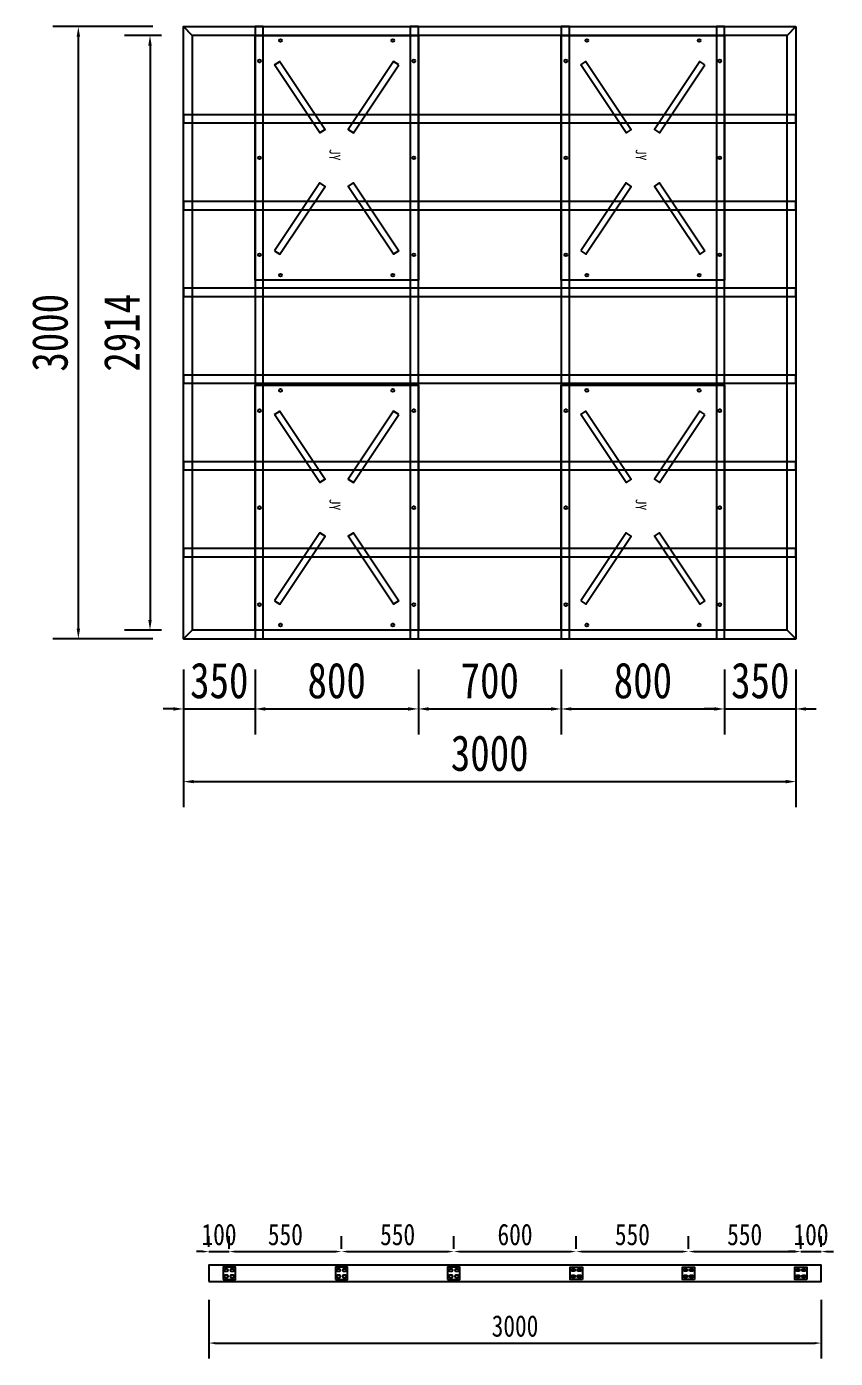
# Model space of a CAD drawing. Header units: millimetres. Extents: x -2018967 to 3675, y -751 to 1571936.
# Drawn here: x -1773719 to -1769758, y 1223514 to 1230039 of the extents above; entities that cross this region are included whole.
import ezdxf

# ---------------------------------------------------------------- set-up
doc = ezdxf.new("R2010")
doc.units = ezdxf.units.MM
doc.header["$LTSCALE"] = 1000
doc.layers.get('0').update_dxf_attribs({"linetype": 'CONTINUOUS'})
doc.layers.get('DEFPOINTS').update_dxf_attribs({"linetype": 'CONTINUOUS'})
for name, color, linetype in [('PUB_TEXT', 7, 'CONTINUOUS'), ('W-STEEL_FRAME钢架', 3, 'CONTINUOUS'), ('W-STEEL_KEEL钢龙骨', 5, 'CONTINUOUS')]:
    doc.layers.add(name, color=color, linetype=linetype)
doc.styles.add('STANDARD_T3', font='simplex.shx', dxfattribs={"width": 0.7, "bigfont": 'gbcbig.shx'})
doc.styles.add('黑体', font='simhei.ttf', dxfattribs={"width": 0.8})
doc.dimstyles.new('W&&30', dxfattribs={"dimtxt": 105, "dimasz": 30, "dimexe": 75, "dimexo": 90, "dimgap": 30, "dimtad": 1, "dimdec": 0, "dimzin": 0, "dimdsep": 46, "dimtxsty": 'STANDARD_T3', "dimcen": 0.09, "dimclrd": 1, "dimclre": 1, "dimclrt": 7, "dimazin": 2, "dimtfac": 1, "dimtdec": 0, "dimtix": 1, "dimtmove": 2, "dimatfit": 3, "dimfxl": 100, "dimtolj": 1, "dimtzin": 0, "dimarcsym": 0})
doc.dimstyles.new('W&&50', dxfattribs={"dimtxt": 175, "dimasz": 50, "dimexe": 125, "dimexo": 150, "dimgap": 50, "dimtad": 1, "dimdec": 0, "dimzin": 0, "dimdsep": 46, "dimtxsty": '黑体', "dimcen": 0.09, "dimclrd": 1, "dimclre": 1, "dimclrt": 7, "dimazin": 2, "dimtfac": 1, "dimtdec": 0, "dimtix": 1, "dimtmove": 2, "dimatfit": 3, "dimfxl": 100, "dimtolj": 1, "dimtzin": 0, "dimarcsym": 0})

# ---------------------------------------------------------------- blocks, each defined once
blk = doc.blocks.new('*D576')
at = {"color": 1, "lineweight": -2, "transparency": 16777216}
for p, q in [((-1773058.1, 1229996.4), (-1773240.1, 1229996.4)), ((-1773115.1, 1229946.4), (-1773115.1, 1227132.3)), ((-1773058.1, 1227082.3), (-1773240.1, 1227082.3))]:
    blk.add_line(p, q, dxfattribs=at)
at = {"color": 1, "transparency": 16777216}
for points in [[(-1773123.5, 1229946.4), (-1773106.8, 1229946.4), (-1773115.1, 1229996.4)], [(-1773123.5, 1227132.3), (-1773106.8, 1227132.3), (-1773115.1, 1227082.3)]]:
    blk.add_solid(points, dxfattribs=at)
at = {"layer": 'DEFPOINTS', "color": 0, "transparency": 16777216}
for p in [(-1772908.1, 1229996.4), (-1773115.1, 1227082.3), (-1772908.1, 1227082.3)]:
    blk.add_point(p, dxfattribs=at)
at = {"color": 7, "transparency": 16777216, "insert": (-1773252.6, 1228539.3), "char_height": 175, "attachment_point": 5, "rotation": 90, "style": '黑体'}
blk.add_mtext('\\A1;2914', dxfattribs=at)
blk = doc.blocks.new('*D577')
at = {"color": 1, "lineweight": -2, "transparency": 16777216}
for p, q in [((-1773101.1, 1230039.4), (-1773591.2, 1230039.4)), ((-1773466.2, 1227089.4), (-1773466.2, 1229989.4)), ((-1773100.8, 1227039.4), (-1773591.2, 1227039.4))]:
    blk.add_line(p, q, dxfattribs=at)
at = {"color": 1, "transparency": 16777216}
for points in [[(-1773474.5, 1229989.4), (-1773457.8, 1229989.4), (-1773466.2, 1230039.4)], [(-1773474.5, 1227089.4), (-1773457.8, 1227089.4), (-1773466.2, 1227039.4)]]:
    blk.add_solid(points, dxfattribs=at)
at = {"layer": 'DEFPOINTS', "color": 0, "transparency": 16777216}
for p in [(-1773466.2, 1230039.4), (-1772951.1, 1230039.4), (-1772950.8, 1227039.4)]:
    blk.add_point(p, dxfattribs=at)
at = {"color": 7, "transparency": 16777216, "insert": (-1773604.6, 1228539.4), "char_height": 175, "attachment_point": 5, "rotation": 90, "style": '黑体'}
blk.add_mtext('\\A1;3000', dxfattribs=at)
blk = doc.blocks.new('$matou$00000186')
for points in [[(-600, 400), (600, 400), (600, -400), (-600, -400)], [(-455.8, 303.8), (-472.4, 278.9), (-139.6, 57), (-122.9, 82)], [(455.8, 303.8), (472.4, 278.9), (139.6, 57), (122.9, 82)], [(-455.8, -303.8), (-472.4, -278.9), (-139.6, -57), (-122.9, -82)], [(455.8, -303.8), (472.4, -278.9), (139.6, -57), (122.9, -82)]]:
    blk.add_lwpolyline(points, close=True)
at = {"color": 1}
for centre in [(-475, 377.5), (0, 377.5), (475, 377.5), (-575, 275), (575, 275), (-575, -275), (575, -275), (-475, -377.5), (0, -377.5), (475, -377.5)]:
    blk.add_circle(centre, 7, dxfattribs=at)
at = {"layer": 'PUB_TEXT', "style": '黑体', "width": 0.8}
blk.add_text('JY', height=52.57, dxfattribs=at).set_placement((-44.4, -35.3))
blk = doc.blocks.new('*U578')
at = {"rotation": 270}
blk.add_blockref('$matou$00000186', (0, 0), dxfattribs=at)
blk = doc.blocks.new('*U579')
at = {"color": 0, "linetype": 'ByBlock', "lineweight": -2, "transparency": 16777216}
for p in [(0, 1714), (1500, 1714), (0, 0), (1500, 0)]:
    blk.add_blockref('*U578', p, dxfattribs=at)
blk = doc.blocks.new('*U580')
at = {"layer": 'W-STEEL_KEEL钢龙骨', "color": 1}
for points in [[(-400, -1500), (-360, -1500), (-360, 1500), (-400, 1500)], [(360, -1500), (400, -1500), (400, 1500), (360, 1500)]]:
    blk.add_lwpolyline(points, close=True, dxfattribs=at)
blk = doc.blocks.new('*U581')
at = {"color": 0, "linetype": 'ByBlock', "lineweight": -2, "transparency": 16777216}
for p in [(0, 0), (1500, 0)]:
    blk.add_blockref('*U580', p, dxfattribs=at)
blk = doc.blocks.new('*U582')
at = {"layer": 'W-STEEL_KEEL钢龙骨'}
blk.add_lwpolyline([(-1499.9, -20), (1499.9, -20), (1499.9, 20), (-1499.9, 20)], close=True, dxfattribs=at)
blk = doc.blocks.new('*U583')
at = {"color": 0, "linetype": 'ByBlock', "lineweight": -2, "transparency": 16777216}
for p in [(0, 2125), (0, 1700), (0, 1275), (0, 850), (0, 425), (0, 0)]:
    blk.add_blockref('*U582', p, dxfattribs=at)
blk = doc.blocks.new('*D584')
at = {"color": 1, "lineweight": -2, "transparency": 16777216}
for p, q in [((-1772950.8, 1226889.4), (-1772950.8, 1226571.1)), ((-1772600.7, 1226889.4), (-1772600.7, 1226571.1)), ((-1773000.8, 1226696.1), (-1773050.8, 1226696.1)), ((-1772950.8, 1226696.1), (-1772600.7, 1226696.1)), ((-1772550.7, 1226696.1), (-1772500.7, 1226696.1))]:
    blk.add_line(p, q, dxfattribs=at)
at = {"color": 1, "transparency": 16777216}
for points in [[(-1773000.8, 1226704.5), (-1773000.8, 1226687.8), (-1772950.8, 1226696.1)], [(-1772550.7, 1226704.5), (-1772550.7, 1226687.8), (-1772600.7, 1226696.1)]]:
    blk.add_solid(points, dxfattribs=at)
at = {"layer": 'DEFPOINTS', "color": 0, "transparency": 16777216}
for p in [(-1772950.8, 1227039.4), (-1772600.7, 1227039.4), (-1772600.7, 1226696.1)]:
    blk.add_point(p, dxfattribs=at)
at = {"color": 7, "transparency": 16777216, "insert": (-1772775.8, 1226834.6), "char_height": 175, "attachment_point": 5, "style": '黑体'}
blk.add_mtext('\\A1;350', dxfattribs=at)
blk = doc.blocks.new('*D585')
at = {"color": 1, "lineweight": -2, "transparency": 16777216}
for p, q in [((-1772600.7, 1226889.4), (-1772600.7, 1226571.1)), ((-1771800.7, 1226889.4), (-1771800.7, 1226571.1)), ((-1772550.7, 1226696.1), (-1771850.7, 1226696.1))]:
    blk.add_line(p, q, dxfattribs=at)
at = {"color": 1, "transparency": 16777216}
for points in [[(-1772550.7, 1226704.5), (-1772550.7, 1226687.8), (-1772600.7, 1226696.1)], [(-1771850.7, 1226704.5), (-1771850.7, 1226687.8), (-1771800.7, 1226696.1)]]:
    blk.add_solid(points, dxfattribs=at)
at = {"layer": 'DEFPOINTS', "color": 0, "transparency": 16777216}
for p in [(-1772600.7, 1227039.4), (-1771800.7, 1227039.4), (-1771800.7, 1226696.1)]:
    blk.add_point(p, dxfattribs=at)
at = {"color": 7, "transparency": 16777216, "insert": (-1772200.7, 1226834.6), "char_height": 175, "attachment_point": 5, "style": '黑体'}
blk.add_mtext('\\A1;800', dxfattribs=at)
blk = doc.blocks.new('*D586')
at = {"color": 1, "lineweight": -2, "transparency": 16777216}
for p, q in [((-1771800.7, 1226889.4), (-1771800.7, 1226571.1)), ((-1771100.7, 1226889.4), (-1771100.7, 1226571.1)), ((-1771750.7, 1226696.1), (-1771150.7, 1226696.1))]:
    blk.add_line(p, q, dxfattribs=at)
at = {"color": 1, "transparency": 16777216}
for points in [[(-1771750.7, 1226704.5), (-1771750.7, 1226687.8), (-1771800.7, 1226696.1)], [(-1771150.7, 1226704.5), (-1771150.7, 1226687.8), (-1771100.7, 1226696.1)]]:
    blk.add_solid(points, dxfattribs=at)
at = {"layer": 'DEFPOINTS', "color": 0, "transparency": 16777216}
for p in [(-1771800.7, 1227039.4), (-1771100.7, 1227039.4), (-1771100.7, 1226696.1)]:
    blk.add_point(p, dxfattribs=at)
at = {"color": 7, "transparency": 16777216, "insert": (-1771450.7, 1226834.6), "char_height": 175, "attachment_point": 5, "style": '黑体'}
blk.add_mtext('\\A1;700', dxfattribs=at)
blk = doc.blocks.new('*D587')
at = {"color": 1, "lineweight": -2, "transparency": 16777216}
for p, q in [((-1771100.7, 1226889.4), (-1771100.7, 1226571.1)), ((-1770300.7, 1226889.4), (-1770300.7, 1226571.1)), ((-1771050.7, 1226696.1), (-1770350.7, 1226696.1))]:
    blk.add_line(p, q, dxfattribs=at)
at = {"color": 1, "transparency": 16777216}
for points in [[(-1771050.7, 1226704.5), (-1771050.7, 1226687.8), (-1771100.7, 1226696.1)], [(-1770350.7, 1226704.5), (-1770350.7, 1226687.8), (-1770300.7, 1226696.1)]]:
    blk.add_solid(points, dxfattribs=at)
at = {"layer": 'DEFPOINTS', "color": 0, "transparency": 16777216}
for p in [(-1771100.7, 1227039.4), (-1770300.7, 1227039.4), (-1770300.7, 1226696.1)]:
    blk.add_point(p, dxfattribs=at)
at = {"color": 7, "transparency": 16777216, "insert": (-1770700.7, 1226834.6), "char_height": 175, "attachment_point": 5, "style": '黑体'}
blk.add_mtext('\\A1;800', dxfattribs=at)
blk = doc.blocks.new('*D588')
at = {"color": 1, "lineweight": -2, "transparency": 16777216}
for p, q in [((-1770300.7, 1226889.4), (-1770300.7, 1226571.1)), ((-1769951.1, 1226889.4), (-1769951.1, 1226571.1)), ((-1770350.7, 1226696.1), (-1770400.7, 1226696.1)), ((-1770300.7, 1226696.1), (-1769951.1, 1226696.1)), ((-1769901.1, 1226696.1), (-1769851.1, 1226696.1))]:
    blk.add_line(p, q, dxfattribs=at)
at = {"color": 1, "transparency": 16777216}
for points in [[(-1770350.7, 1226704.5), (-1770350.7, 1226687.8), (-1770300.7, 1226696.1)], [(-1769901.1, 1226704.5), (-1769901.1, 1226687.8), (-1769951.1, 1226696.1)]]:
    blk.add_solid(points, dxfattribs=at)
at = {"layer": 'DEFPOINTS', "color": 0, "transparency": 16777216}
for p in [(-1770300.7, 1227039.4), (-1769951.1, 1227039.4), (-1769951.1, 1226696.1)]:
    blk.add_point(p, dxfattribs=at)
at = {"color": 7, "transparency": 16777216, "insert": (-1770125.9, 1226834.6), "char_height": 175, "attachment_point": 5, "style": '黑体'}
blk.add_mtext('\\A1;350', dxfattribs=at)
blk = doc.blocks.new('*D589')
at = {"color": 1, "lineweight": -2, "transparency": 16777216}
for p, q in [((-1772951.1, 1226889.4), (-1772951.1, 1226215.1)), ((-1769951.1, 1226889.4), (-1769951.1, 1226215.1)), ((-1772901.1, 1226340.1), (-1770001.1, 1226340.1))]:
    blk.add_line(p, q, dxfattribs=at)
at = {"color": 1, "transparency": 16777216}
for points in [[(-1772901.1, 1226348.4), (-1772901.1, 1226331.8), (-1772951.1, 1226340.1)], [(-1770001.1, 1226348.4), (-1770001.1, 1226331.8), (-1769951.1, 1226340.1)]]:
    blk.add_solid(points, dxfattribs=at)
at = {"layer": 'DEFPOINTS', "color": 0, "transparency": 16777216}
for p in [(-1772951.1, 1227039.4), (-1769951.1, 1227039.4), (-1769951.1, 1226340.1)]:
    blk.add_point(p, dxfattribs=at)
at = {"color": 7, "transparency": 16777216, "insert": (-1771451.1, 1226478.6), "char_height": 175, "attachment_point": 5, "style": '黑体'}
blk.add_mtext('\\A1;3000', dxfattribs=at)
blk = doc.blocks.new('*U608')
blk.add_lwpolyline([(-5, -5), (5, -5, 1), (5, 5), (-5, 5, 1)], format="xyb", close=True)
blk = doc.blocks.new('*U609')
at = {"color": 0, "linetype": 'ByBlock', "lineweight": -2, "transparency": 16777216}
for p in [(0, 0), (30, 0), (0, -30), (30, -30)]:
    blk.add_blockref('*U608', p, dxfattribs=at)
blk = doc.blocks.new('*U606')
blk.add_lwpolyline([(-30, -30), (30, -30), (30, 30), (-30, 30)], close=True)
blk.add_blockref('*U609', (-15, 15))
blk = doc.blocks.new('*U607')
at = {"color": 0, "linetype": 'ByBlock', "lineweight": -2, "transparency": 16777216}
for p in [(0, 0), (550, 0), (1100, 0)]:
    blk.add_blockref('*U606', p, dxfattribs=at)
blk = doc.blocks.new('*U612')
blk.add_lwpolyline([(-5, -5), (5, -5, 1), (5, 5), (-5, 5, 1)], format="xyb", close=True)
blk = doc.blocks.new('*U613')
at = {"color": 0, "linetype": 'ByBlock', "lineweight": -2, "transparency": 16777216}
for p in [(0, 0), (30, 0), (0, -30), (30, -30)]:
    blk.add_blockref('*U612', p, dxfattribs=at)
blk = doc.blocks.new('*U610')
blk.add_lwpolyline([(-30, -30), (30, -30), (30, 30), (-30, 30)], close=True)
blk.add_blockref('*U613', (-15, 15))
blk = doc.blocks.new('*U611')
at = {"color": 0, "linetype": 'ByBlock', "lineweight": -2, "transparency": 16777216}
for p in [(0, 0), (550, 0), (1100, 0)]:
    blk.add_blockref('*U610', p, dxfattribs=at)
blk = doc.blocks.new('*D614')
at = {"color": 1, "lineweight": -2, "transparency": 16777216}
for p, q in [((-1772827.1, 1224061.1), (-1772827.1, 1224112.4)), ((-1772727.1, 1224051.1), (-1772727.1, 1224112.4)), ((-1772857.1, 1224037.4), (-1772887.1, 1224037.4)), ((-1772827.1, 1224037.4), (-1772727.1, 1224037.4)), ((-1772697.1, 1224037.4), (-1772667.1, 1224037.4))]:
    blk.add_line(p, q, dxfattribs=at)
at = {"color": 1, "transparency": 16777216}
for points in [[(-1772857.1, 1224042.4), (-1772857.1, 1224032.4), (-1772827.1, 1224037.4)], [(-1772697.1, 1224042.4), (-1772697.1, 1224032.4), (-1772727.1, 1224037.4)]]:
    blk.add_solid(points, dxfattribs=at)
at = {"layer": 'DEFPOINTS', "color": 0, "transparency": 16777216}
for p in [(-1772727.1, 1224037.4), (-1772827.1, 1223971.1), (-1772727.1, 1223961.1)]:
    blk.add_point(p, dxfattribs=at)
at = {"color": 7, "transparency": 16777216, "insert": (-1772777.1, 1224120.5), "char_height": 105, "attachment_point": 5, "style": '黑体'}
blk.add_mtext('\\A1;100', dxfattribs=at)
blk = doc.blocks.new('*D615')
at = {"color": 1, "lineweight": -2, "transparency": 16777216}
for p, q in [((-1772727.1, 1224051.1), (-1772727.1, 1224112.4)), ((-1772177.1, 1224051.1), (-1772177.1, 1224112.4)), ((-1772697.1, 1224037.4), (-1772207.1, 1224037.4))]:
    blk.add_line(p, q, dxfattribs=at)
at = {"color": 1, "transparency": 16777216}
for points in [[(-1772697.1, 1224042.4), (-1772697.1, 1224032.4), (-1772727.1, 1224037.4)], [(-1772207.1, 1224042.4), (-1772207.1, 1224032.4), (-1772177.1, 1224037.4)]]:
    blk.add_solid(points, dxfattribs=at)
at = {"layer": 'DEFPOINTS', "color": 0, "transparency": 16777216}
for p in [(-1772177.1, 1224037.4), (-1772727.1, 1223961.1), (-1772177.1, 1223961.1)]:
    blk.add_point(p, dxfattribs=at)
at = {"color": 7, "transparency": 16777216, "insert": (-1772452.1, 1224120.5), "char_height": 105, "attachment_point": 5, "style": '黑体'}
blk.add_mtext('\\A1;550', dxfattribs=at)
blk = doc.blocks.new('*D616')
at = {"color": 1, "lineweight": -2, "transparency": 16777216}
for p, q in [((-1772177.1, 1224051.1), (-1772177.1, 1224112.4)), ((-1771627.1, 1224051.1), (-1771627.1, 1224112.4)), ((-1772147.1, 1224037.4), (-1771657.1, 1224037.4))]:
    blk.add_line(p, q, dxfattribs=at)
at = {"color": 1, "transparency": 16777216}
for points in [[(-1772147.1, 1224042.4), (-1772147.1, 1224032.4), (-1772177.1, 1224037.4)], [(-1771657.1, 1224042.4), (-1771657.1, 1224032.4), (-1771627.1, 1224037.4)]]:
    blk.add_solid(points, dxfattribs=at)
at = {"layer": 'DEFPOINTS', "color": 0, "transparency": 16777216}
for p in [(-1771627.1, 1224037.4), (-1772177.1, 1223961.1), (-1771627.1, 1223961.1)]:
    blk.add_point(p, dxfattribs=at)
at = {"color": 7, "transparency": 16777216, "insert": (-1771902.1, 1224120.5), "char_height": 105, "attachment_point": 5, "style": '黑体'}
blk.add_mtext('\\A1;550', dxfattribs=at)
blk = doc.blocks.new('*D617')
at = {"color": 1, "lineweight": -2, "transparency": 16777216}
for p, q in [((-1771627.1, 1224051.1), (-1771627.1, 1224112.4)), ((-1771027.1, 1224051.1), (-1771027.1, 1224112.4)), ((-1771597.1, 1224037.4), (-1771057.1, 1224037.4))]:
    blk.add_line(p, q, dxfattribs=at)
at = {"color": 1, "transparency": 16777216}
for points in [[(-1771597.1, 1224042.4), (-1771597.1, 1224032.4), (-1771627.1, 1224037.4)], [(-1771057.1, 1224042.4), (-1771057.1, 1224032.4), (-1771027.1, 1224037.4)]]:
    blk.add_solid(points, dxfattribs=at)
at = {"layer": 'DEFPOINTS', "color": 0, "transparency": 16777216}
for p in [(-1771027.1, 1224037.4), (-1771627.1, 1223961.1), (-1771027.1, 1223961.1)]:
    blk.add_point(p, dxfattribs=at)
at = {"color": 7, "transparency": 16777216, "insert": (-1771327.1, 1224120.5), "char_height": 105, "attachment_point": 5, "style": '黑体'}
blk.add_mtext('\\A1;600', dxfattribs=at)
blk = doc.blocks.new('*D618')
at = {"color": 1, "lineweight": -2, "transparency": 16777216}
for p, q in [((-1771027.1, 1224051.1), (-1771027.1, 1224112.4)), ((-1770477.1, 1224051.1), (-1770477.1, 1224112.4)), ((-1770997.1, 1224037.4), (-1770507.1, 1224037.4))]:
    blk.add_line(p, q, dxfattribs=at)
at = {"color": 1, "transparency": 16777216}
for points in [[(-1770997.1, 1224042.4), (-1770997.1, 1224032.4), (-1771027.1, 1224037.4)], [(-1770507.1, 1224042.4), (-1770507.1, 1224032.4), (-1770477.1, 1224037.4)]]:
    blk.add_solid(points, dxfattribs=at)
at = {"layer": 'DEFPOINTS', "color": 0, "transparency": 16777216}
for p in [(-1770477.1, 1224037.4), (-1771027.1, 1223961.1), (-1770477.1, 1223961.1)]:
    blk.add_point(p, dxfattribs=at)
at = {"color": 7, "transparency": 16777216, "insert": (-1770752.1, 1224120.5), "char_height": 105, "attachment_point": 5, "style": '黑体'}
blk.add_mtext('\\A1;550', dxfattribs=at)
blk = doc.blocks.new('*D619')
at = {"color": 1, "lineweight": -2, "transparency": 16777216}
for p, q in [((-1770477.1, 1224051.1), (-1770477.1, 1224112.4)), ((-1769927.1, 1224051.1), (-1769927.1, 1224112.4)), ((-1770447.1, 1224037.4), (-1769957.1, 1224037.4))]:
    blk.add_line(p, q, dxfattribs=at)
at = {"color": 1, "transparency": 16777216}
for points in [[(-1770447.1, 1224042.4), (-1770447.1, 1224032.4), (-1770477.1, 1224037.4)], [(-1769957.1, 1224042.4), (-1769957.1, 1224032.4), (-1769927.1, 1224037.4)]]:
    blk.add_solid(points, dxfattribs=at)
at = {"layer": 'DEFPOINTS', "color": 0, "transparency": 16777216}
for p in [(-1769927.1, 1224037.4), (-1770477.1, 1223961.1), (-1769927.1, 1223961.1)]:
    blk.add_point(p, dxfattribs=at)
at = {"color": 7, "transparency": 16777216, "insert": (-1770202.1, 1224120.5), "char_height": 105, "attachment_point": 5, "style": '黑体'}
blk.add_mtext('\\A1;550', dxfattribs=at)
blk = doc.blocks.new('*D620')
at = {"color": 1, "lineweight": -2, "transparency": 16777216}
for p, q in [((-1769927.1, 1224051.1), (-1769927.1, 1224112.4)), ((-1769827.1, 1224061.1), (-1769827.1, 1224112.4)), ((-1769957.1, 1224037.4), (-1769987.1, 1224037.4)), ((-1769927.1, 1224037.4), (-1769827.1, 1224037.4)), ((-1769797.1, 1224037.4), (-1769767.1, 1224037.4))]:
    blk.add_line(p, q, dxfattribs=at)
at = {"color": 1, "transparency": 16777216}
for points in [[(-1769957.1, 1224042.4), (-1769957.1, 1224032.4), (-1769927.1, 1224037.4)], [(-1769797.1, 1224042.4), (-1769797.1, 1224032.4), (-1769827.1, 1224037.4)]]:
    blk.add_solid(points, dxfattribs=at)
at = {"layer": 'DEFPOINTS', "color": 0, "transparency": 16777216}
for p in [(-1769827.1, 1224037.4), (-1769927.1, 1223961.1), (-1769827.1, 1223971.1)]:
    blk.add_point(p, dxfattribs=at)
at = {"color": 7, "transparency": 16777216, "insert": (-1769877.1, 1224120.5), "char_height": 105, "attachment_point": 5, "style": '黑体'}
blk.add_mtext('\\A1;100', dxfattribs=at)
blk = doc.blocks.new('*D621')
at = {"color": 1, "lineweight": -2, "transparency": 16777216}
for p, q in [((-1772827.1, 1223801.1), (-1772827.1, 1223514.1)), ((-1769827.1, 1223801.1), (-1769827.1, 1223514.1)), ((-1772797.1, 1223589.1), (-1769857.1, 1223589.1))]:
    blk.add_line(p, q, dxfattribs=at)
at = {"color": 1, "transparency": 16777216}
for points in [[(-1772797.1, 1223594.1), (-1772797.1, 1223584.1), (-1772827.1, 1223589.1)], [(-1769857.1, 1223594.1), (-1769857.1, 1223584.1), (-1769827.1, 1223589.1)]]:
    blk.add_solid(points, dxfattribs=at)
at = {"layer": 'DEFPOINTS', "color": 0, "transparency": 16777216}
for p in [(-1772827.1, 1223891.1), (-1769827.1, 1223891.1), (-1769827.1, 1223589.1)]:
    blk.add_point(p, dxfattribs=at)
at = {"color": 7, "transparency": 16777216, "insert": (-1771327.1, 1223672.2), "char_height": 105, "attachment_point": 5, "style": '黑体'}
blk.add_mtext('\\A1;3000', dxfattribs=at)

msp = doc.modelspace()

# ---------------------------------------------------------------- linework, layer by layer
msp.add_lwpolyline([(-1772827.1, 1223891.1), (-1769827.1, 1223891.1), (-1769827.1, 1223971.1), (-1772827.1, 1223971.1)], close=True)
at = {"layer": 'W-STEEL_FRAME钢架'}
for points in [[(-1772951.1, 1227039.4), (-1772951.1, 1230039.4), (-1772908.1, 1229996.4), (-1772908.1, 1227082.3)], [(-1769951.1, 1230039.4), (-1769994.1, 1229996.4), (-1772908.1, 1229996.4), (-1772951.1, 1230039.4)], [(-1769951.1, 1230039.4), (-1769951.1, 1227039.4), (-1769994.1, 1227082.4), (-1769994.1, 1229996.4)], [(-1769951.1, 1227039.4), (-1769994.1, 1227082.4), (-1772908.1, 1227082.3), (-1772951.1, 1227039.4)]]:
    msp.add_lwpolyline(points, close=True, dxfattribs=at)

# ---------------------------------------------------------------- block references
for name, p in [('*U581', (-1772200.7, 1228539.4)), ('*U579', (-1772200.7, 1227682.3)), ('*U583', (-1771451, 1227462.3)), ('*U607', (-1772727.1, 1223931.1))]:
    msp.add_blockref(name, p)
at = {"xscale": -1}
msp.add_blockref('*U611', (-1769927.1, 1223931.1), dxfattribs=at)

# ---------------------------------------------------------------- dimensions: what is measured, and where the dimension line sits
for base, p1, p2, picture, middle in [((-1773466.2, 1230039.4), (-1772950.8, 1227039.4), (-1772951.1, 1230039.4), '*D577', (-1773604.6, 1228539.4)), ((-1773115.1, 1227082.3), (-1772908.1, 1229996.4), (-1772908.1, 1227082.3), '*D576', (-1773252.6, 1228539.3))]:
    dim = msp.add_linear_dim(base=base, p1=p1, p2=p2, angle=90, dimstyle='W&&50')
    dim.commit()
    dim.dimension.update_dxf_attribs({"geometry": picture, "text_midpoint": middle})
for base, p1, p2, picture, middle in [((-1772600.7, 1226696.1), (-1772950.8, 1227039.4), (-1772600.7, 1227039.4), '*D584', (-1772775.8, 1226834.6)), ((-1769951.1, 1226340.1), (-1772951.1, 1227039.4), (-1769951.1, 1227039.4), '*D589', (-1771451.1, 1226478.6)), ((-1771800.7, 1226696.1), (-1772600.7, 1227039.4), (-1771800.7, 1227039.4), '*D585', (-1772200.7, 1226834.6)), ((-1771100.7, 1226696.1), (-1771800.7, 1227039.4), (-1771100.7, 1227039.4), '*D586', (-1771450.7, 1226834.6)), ((-1770300.7, 1226696.1), (-1771100.7, 1227039.4), (-1770300.7, 1227039.4), '*D587', (-1770700.7, 1226834.6)), ((-1769951.1, 1226696.1), (-1770300.7, 1227039.4), (-1769951.1, 1227039.4), '*D588', (-1770125.9, 1226834.6))]:
    dim = msp.add_linear_dim(base=base, p1=p1, p2=p2, dimstyle='W&&50')
    dim.commit()
    dim.dimension.update_dxf_attribs({"geometry": picture, "text_midpoint": middle})
for base, p1, p2, picture, middle in [((-1772727.1, 1224037.4), (-1772827.1, 1223971.1), (-1772727.1, 1223961.1), '*D614', (-1772777.1, 1224120.5)), ((-1772177.1, 1224037.4), (-1772727.1, 1223961.1), (-1772177.1, 1223961.1), '*D615', (-1772452.1, 1224120.5)), ((-1771627.1, 1224037.4), (-1772177.1, 1223961.1), (-1771627.1, 1223961.1), '*D616', (-1771902.1, 1224120.5)), ((-1771027.1, 1224037.4), (-1771627.1, 1223961.1), (-1771027.1, 1223961.1), '*D617', (-1771327.1, 1224120.5)), ((-1770477.1, 1224037.4), (-1771027.1, 1223961.1), (-1770477.1, 1223961.1), '*D618', (-1770752.1, 1224120.5)), ((-1769927.1, 1224037.4), (-1770477.1, 1223961.1), (-1769927.1, 1223961.1), '*D619', (-1770202.1, 1224120.5)), ((-1769827.1, 1224037.4), (-1769927.1, 1223961.1), (-1769827.1, 1223971.1), '*D620', (-1769877.1, 1224120.5)), ((-1769827.1, 1223589.1), (-1772827.1, 1223891.1), (-1769827.1, 1223891.1), '*D621', (-1771327.1, 1223672.2))]:
    dim = msp.add_linear_dim(base=base, p1=p1, p2=p2, dimstyle='W&&30', override={"dimtxsty": '黑体'})
    dim.commit()
    dim.dimension.update_dxf_attribs({"geometry": picture, "text_midpoint": middle})

doc.saveas('drawing.dxf')
